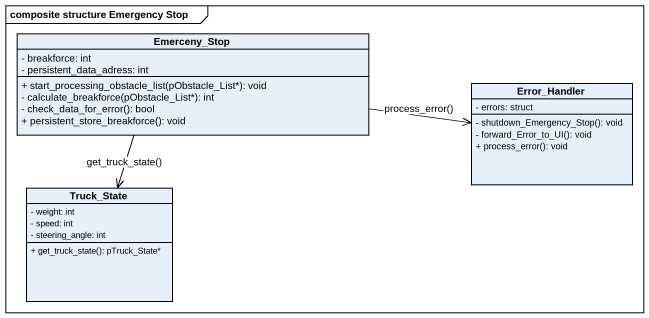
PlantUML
@startuml
mainframe composite structure Emergency Stop
hide circle
hide empty members
skinparam classAttributeIconSize 0
class Emerceny_Stop {
  - breakforce: int
  - persistent_data_adress: int
  + start_processing_obstacle_list(pObstacle_List*): void
  - calculate_breakforce(pObstacle_List*): int
  - check_data_for_error(): bool
  + persistent_store_breakforce(): void
}
class Error_Handler {
  - errors: struct
  - shutdown_Emergency_Stop(): void
  - forward_Error_to_UI(): void
  + process_error(): void
}
class Truck_State {
  - weight: int
  - speed: int
  - steering_angle: int
  + get_truck_state(): pTruck_State*
}
Emerceny_Stop -right-> Error_Handler : process_error()
Emerceny_Stop --> Truck_State : get_truck_state()
@enduml
